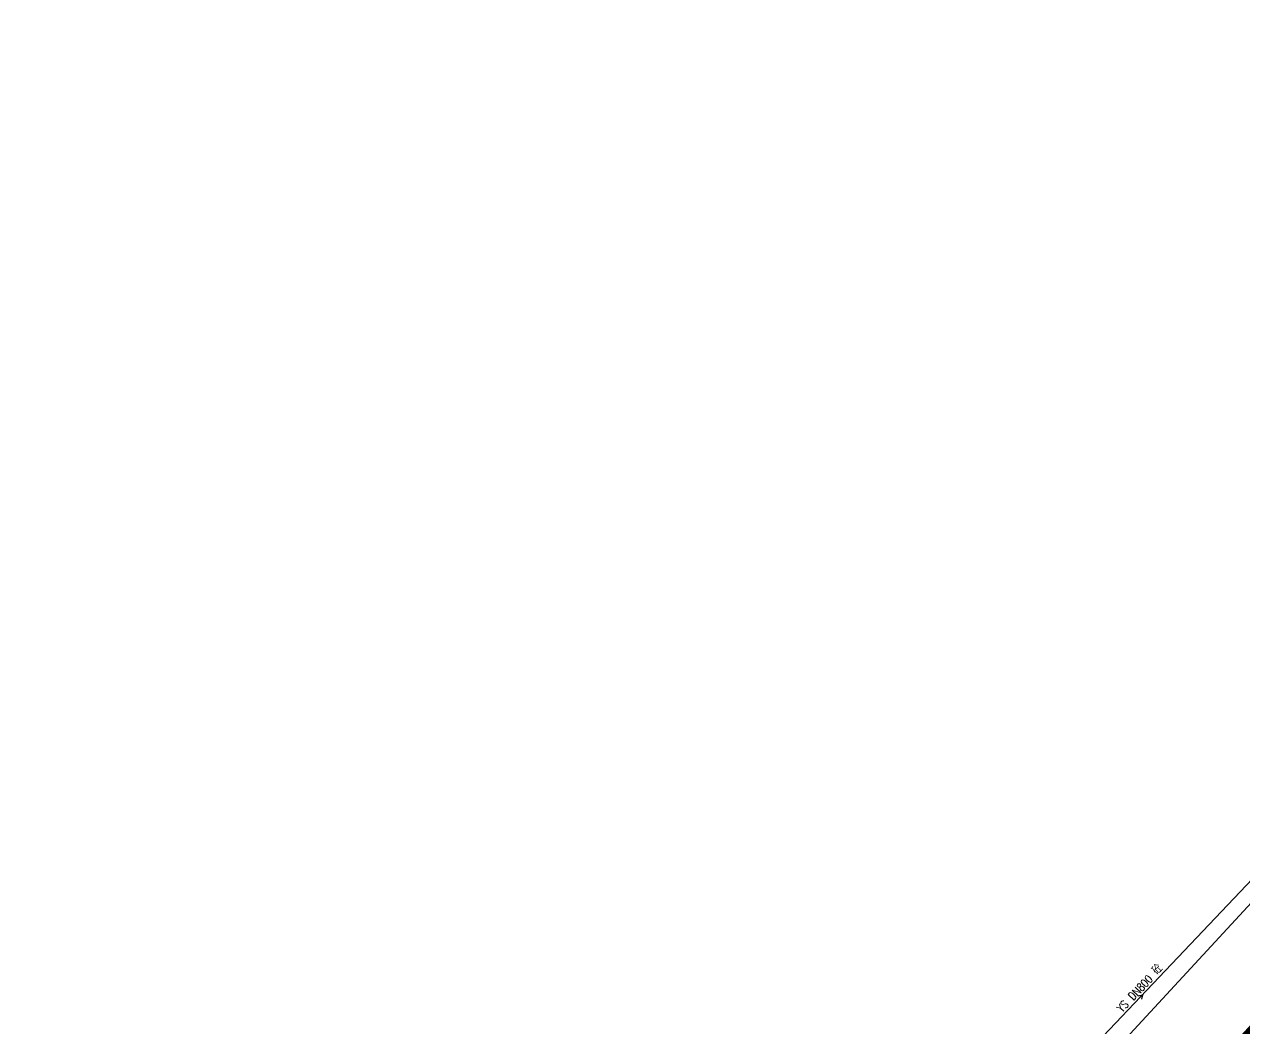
# Model space of a CAD drawing. Extents: x 78813 to 99477, y 2421021 to 2448125.
# Drawn here: x 84959.5 to 85092.8, y 2431594.6 to 2431704.4 of the extents above; entities that cross this region are included whole.
import ezdxf
from ezdxf.enums import TextEntityAlignment as Align

# ---------------------------------------------------------------- set-up
doc = ezdxf.new("R2010")
doc.units = 0
doc.layers.get('0').update_dxf_attribs({"linetype": 'CONTINUOUS'})
doc.layers.add('DX_YS', color=42, linetype='CONTINUOUS')
doc.layers.add('道路', color=5, linetype='CONTINUOUS')
for name, color, linetype, true_color in [('WSLINE', 7, 'CONTINUOUS', 0x7f0000), ('YSANNEXE', 7, 'CONTINUOUS', 0xcc9900), ('YSLINE', 7, 'CONTINUOUS', 0xcc9900)]:
    doc.layers.add(name, color=color, linetype=linetype, true_color=true_color)
doc.styles.add('CcNameZT', font='txt.SHX', dxfattribs={"width": 0.8, "bigfont": 'HZTXT.SHX'})

# ---------------------------------------------------------------- blocks, each defined once
blk = doc.blocks.new('LX')
for p, q in [((-0.866, 0.5), (0, 0)), ((0, 0), (-0.866, -0.5))]:
    blk.add_line(p, q)

msp = doc.modelspace()

# ---------------------------------------------------------------- linework, layer by layer
at = {"layer": 'WSLINE'}
msp.add_line((85181.31, 2431703.49), (85058.59, 2431570.61), dxfattribs=at)
at = {"layer": 'YSLINE'}
msp.add_line((85068.92, 2431584.96), (85094.32, 2431611.74), dxfattribs=at)
at = {"layer": '道路', "const_width": 3, "flags": 128}
msp.add_lwpolyline([(85547.9, 2432090.4), (84960.96, 2431447.82)], dxfattribs=at)

# ---------------------------------------------------------------- block references
at = {"layer": 'YSANNEXE', "xscale": 0.5000000000947901, "yscale": 0.5, "zscale": 0.5, "rotation": 46.40958141678438}
msp.add_blockref('LX', (85081.62, 2431598.35), dxfattribs=at)

# ---------------------------------------------------------------- texts
at = {"layer": 'DX_YS', "style": 'CcNameZT', "width": 0.8}
msp.add_text(' YS DN800 砼', height=0.9, rotation=46.5057, dxfattribs=at).set_placement((85081.44, 2431598.52, 2.01), align=Align.CENTER)

doc.saveas('drawing.dxf')
